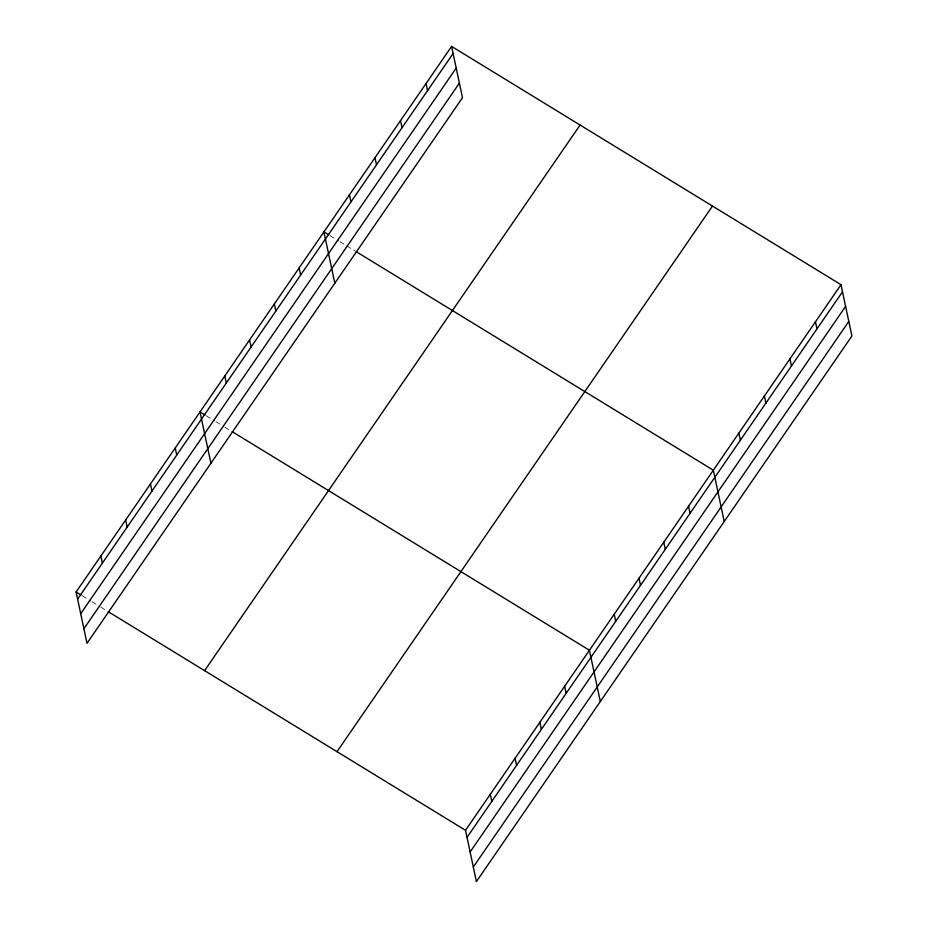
<?xml version="1.0" encoding="UTF-8"?>
<svg xmlns="http://www.w3.org/2000/svg" width="928" height="928" viewBox="0 0 928 928"><rect width="100%" height="100%" fill="white"/><g stroke="black" fill="none" stroke-linecap="round" stroke-linejoin="round"><path stroke-width="0.7" stroke-dasharray="4.64 3.48" d="M330.101 235.689L338.743 240.978M339.984 241.732L354.809 250.815M206.19 415.732L214.832 421.034M216.073 421.788L223.486 426.323M224.727 427.077L230.898 430.859M82.279 595.788L90.921 601.077M92.162 601.831L99.574 606.378M100.804 607.132L106.987 610.914"/><path stroke-width="1.39" d="M451.588 46.4L462.492 97.695L87 643.301L76.096 592.006L451.588 46.4L841 284.699L851.904 335.994L476.412 881.6L465.508 830.305L108.228 611.668M77.604 599.117L453.096 53.511M80.713 613.698L456.193 68.092M83.903 628.72L459.395 83.114M204.601 670.642L580.093 125.036M337.003 751.668L712.495 206.062M465.508 830.305L841 284.699M467.016 837.404L842.508 291.798M470.113 851.997L845.605 306.391M473.315 867.019L848.807 321.413M328.86 234.935L323.918 231.907L334.822 283.202M356.05 251.569L713.33 470.206L724.234 521.501M204.949 414.978L200.007 411.951L210.911 463.258M232.139 431.613L589.419 650.25L600.323 701.545M76.096 592.006L81.038 595.034M815.468 321.796L816.976 328.906M789.937 358.892L791.445 366.003M764.394 396.001L765.913 403.1M738.862 433.098L740.382 440.208M688.553 506.212L690.061 513.323M663.764 542.219L665.283 549.33M638.986 578.225L640.494 585.336M614.208 614.243L615.716 621.354M564.642 686.256L566.15 693.367M426.056 83.497L427.564 90.608M539.852 722.274L541.36 729.373M400.525 120.605L402.033 127.704M515.075 758.28L516.583 765.391M374.993 157.702L376.501 164.813M490.286 794.287L491.805 801.398M349.45 194.81L350.97 201.91M299.141 267.914L300.649 275.024M274.352 303.932L275.871 311.031M249.574 339.938L251.082 347.049M224.796 375.944L226.304 383.055M175.23 447.969L176.738 455.08M150.44 483.975L151.96 491.086M125.663 519.982L127.171 527.092M100.874 556L102.393 563.099"/></g></svg>
